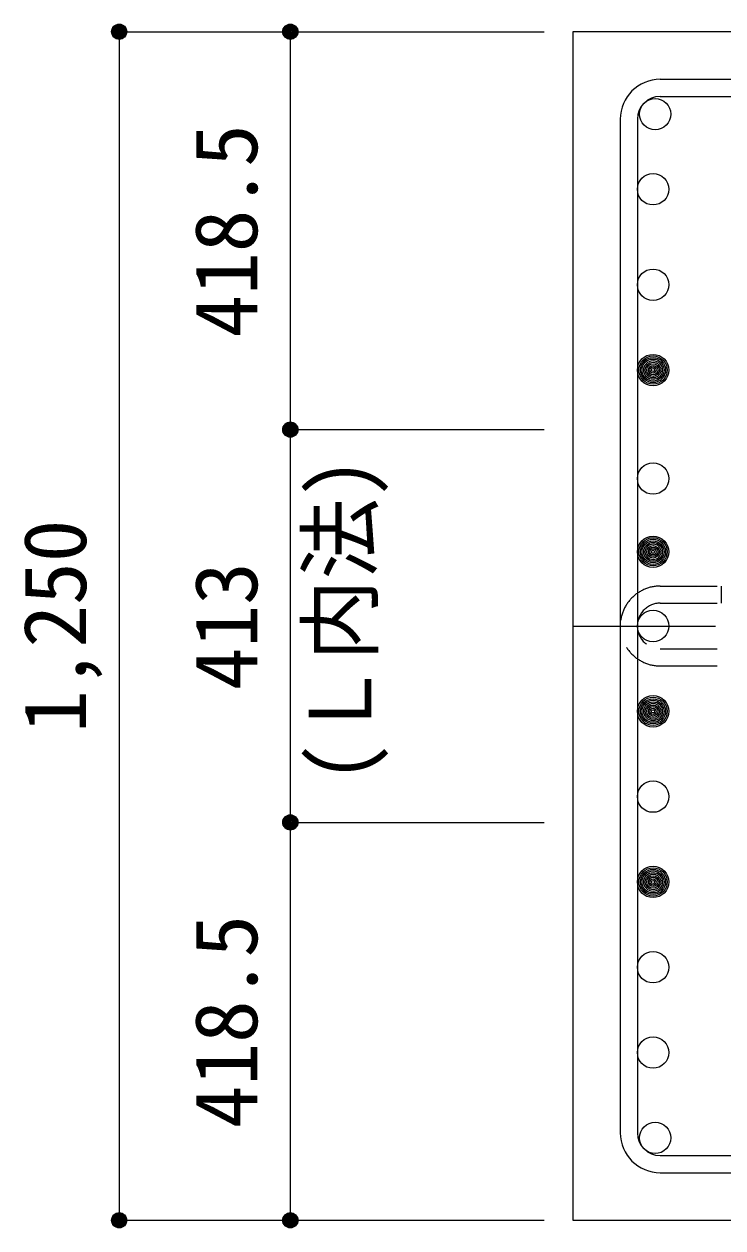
# Model space of a CAD drawing. Units: millimetres at full size, sheet at 1:30. Extents: x -5973 to 5954, y -4195 to 4201.
# Drawn here: x -650 to 85, y -2308 to -1042 of the extents above; entities that cross this region are included whole.
import ezdxf
from ezdxf.enums import TextEntityAlignment as Align

# ---------------------------------------------------------------- set-up
doc = ezdxf.new("R2010")
doc.units = ezdxf.units.MM
doc.header["$LTSCALE"] = 30
doc.header["$PDMODE"] = 32
doc.header["$PDSIZE"] = 15
doc.linetypes.add('CHAIN1', pattern=[8, 5, -1, 1, -1])
doc.linetypes.add('DASHED2', pattern=[3, 2, -1])
for name, color, linetype in [('0-1_躯体線', 2, 'Continuous'), ('0-3_立上り筋', 4, 'Continuous'), ('0-4_フープ筋', 7, 'Continuous'), ('0-7_文字', 4, 'Continuous'), ('0-C_中子', 7, 'DASHED2'), ('0-D_寸法', 4, 'Continuous')]:
    doc.layers.add(name, color=color, linetype=linetype)
doc.styles.add('ＭＳ ゴシック', font='')
doc.styles.get('ＭＳ ゴシック').set_extended_font_data('MS Gothic')

msp = doc.modelspace()

# ---------------------------------------------------------------- linework, layer by layer
at = {"layer": '0-1_躯体線'}
for p, q in [((1577.44, -1049.89), (-72.56, -1049.89)), ((-72.56, -1049.89), (-72.56, -2299.89)), ((-72.56, -2299.89), (178.44, -2299.89))]:
    msp.add_line(p, q, dxfattribs=at)
at = {"layer": '0-3_立上り筋', "color": 3}
for centre in [(14.13, -1136.59), (11.94, -1215.59), (11.94, -1316.03), (11.94, -1405.74), (11.94, -1519.89), (11.94, -1596.89), (11.94, -1674.89), (11.94, -1764.61), (11.94, -1854.33), (11.94, -1944.05), (11.94, -2033.76), (11.94, -2123.48), (14.13, -2213.2), (14.13, -2213.2)]:
    msp.add_circle(centre, 16.5, dxfattribs=at)
at = {"layer": '0-3_立上り筋'}
for centre, radius in [((11.94, -1405.74), 16.5), ((11.94, -1405.74), 14.85), ((11.94, -1405.74), 13.2), ((11.94, -1405.74), 11.55), ((11.94, -1405.74), 9.9), ((11.94, -1405.74), 8.25), ((11.94, -1405.74), 6.6), ((11.94, -1405.74), 4.95), ((11.94, -1405.74), 3.3), ((11.94, -1405.74), 1.65), ((11.94, -1596.89), 16.5), ((11.94, -1596.89), 14.85), ((11.94, -1596.89), 13.2), ((11.94, -1596.89), 11.55), ((11.94, -1596.89), 9.9), ((11.94, -1596.89), 8.25), ((11.94, -1596.89), 6.6), ((11.94, -1596.89), 4.95), ((11.94, -1596.89), 3.3), ((11.94, -1596.89), 1.65), ((11.94, -1764.61), 16.5), ((11.94, -1764.61), 14.85), ((11.94, -1764.61), 13.2), ((11.94, -1764.61), 11.55), ((11.94, -1764.61), 9.9), ((11.94, -1764.61), 8.25), ((11.94, -1764.61), 6.6), ((11.94, -1764.61), 4.95), ((11.94, -1764.61), 3.3), ((11.94, -1764.61), 1.65), ((11.94, -1944.05), 16.5), ((11.94, -1944.05), 14.85), ((11.94, -1944.05), 13.2), ((11.94, -1944.05), 11.55), ((11.94, -1944.05), 9.9), ((11.94, -1944.05), 8.25), ((11.94, -1944.05), 6.6), ((11.94, -1944.05), 4.95), ((11.94, -1944.05), 3.3), ((11.94, -1944.05), 1.65)]:
    msp.add_circle(centre, radius, dxfattribs=at)
at = {"layer": '0-4_フープ筋'}
for p, q in [((19.44, -1099.89), (1085.44, -1099.89)), ((19.44, -1117.89), (1085.44, -1117.89)), ((-22.56, -1141.89), (-22.56, -2207.89)), ((-4.56, -1141.89), (-4.56, -2207.89)), ((19.44, -2231.89), (1085.44, -2231.89)), ((19.44, -2249.89), (1085.44, -2249.89))]:
    msp.add_line(p, q, dxfattribs=at)
for centre, radius, start, end in [((19.44, -1141.89), 42, 90, 180), ((19.44, -1141.89), 24, 90, 180), ((19.44, -2207.89), 42, 180, 270), ((19.44, -2207.89), 24, 180, 270)]:
    msp.add_arc(centre, radius, start, end, dxfattribs=at)
at = {"layer": '0-C_中子'}
for p, q in [((19.44, -1650.89), (83.44, -1650.89)), ((19.44, -1698.89), (1085.44, -1698.89)), ((19.44, -1716.89), (1085.44, -1716.89))]:
    msp.add_line(p, q, dxfattribs=at)
msp.add_lwpolyline([(19.44, -1632.89), (83.44, -1632.89), (83.44, -1650.89)], dxfattribs=at)
for radius in [42, 24]:
    msp.add_arc((19.44, -1674.89), radius, 90, 270, dxfattribs=at)
at = {"layer": '0-D_寸法'}
for p, q in [((-549.6, -1049.89), (-369.6, -1049.89)), ((-549.6, -1049.89), (-369.6, -1049.89)), ((-549.6, -1049.89), (-549.6, -2299.89)), ((-369.6, -1468.39), (-369.6, -1049.89)), ((-369.6, -1049.89), (-102.56, -1049.89)), ((-369.6, -1881.39), (-369.6, -1468.39)), ((-369.6, -1468.39), (-102.56, -1468.39)), ((-369.6, -2299.89), (-369.6, -1881.39)), ((-369.6, -1881.39), (-102.56, -1881.39)), ((-549.6, -2299.89), (-369.6, -2299.89)), ((-369.6, -2299.89), (-102.56, -2299.89)), ((-369.6, -2299.89), (-102.56, -2299.89))]:
    msp.add_line(p, q, dxfattribs=at)
at = {"layer": '0-D_寸法', "linetype": 'CHAIN1'}
msp.add_line((-72.56, -1674.89), (1177.44, -1674.89), dxfattribs=at)
at = {"layer": '0-D_寸法'}
for centre, radius in [((-549.6, -1049.89), 8), ((-549.6, -1049.89), 7.2), ((-549.6, -1049.89), 6.4), ((-549.6, -1049.89), 5.6), ((-549.6, -1049.89), 4.8), ((-549.6, -1049.89), 4), ((-549.6, -1049.89), 3.2), ((-549.6, -1049.89), 2.4), ((-549.6, -1049.89), 1.6), ((-549.6, -1049.89), 0.8), ((-369.6, -1049.89), 8), ((-369.6, -1049.89), 7.2), ((-369.6, -1049.89), 6.4), ((-369.6, -1049.89), 5.6), ((-369.6, -1049.89), 4.8), ((-369.6, -1049.89), 4), ((-369.6, -1049.89), 3.2), ((-369.6, -1049.89), 2.4), ((-369.6, -1049.89), 1.6), ((-369.6, -1049.89), 0.8), ((-369.6, -1468.39), 8), ((-369.6, -1468.39), 7.2), ((-369.6, -1468.39), 6.4), ((-369.6, -1468.39), 5.6), ((-369.6, -1468.39), 4.8), ((-369.6, -1468.39), 4), ((-369.6, -1468.39), 3.2), ((-369.6, -1468.39), 2.4), ((-369.6, -1468.39), 1.6), ((-369.6, -1468.39), 0.8), ((-369.6, -1881.39), 8), ((-369.6, -1881.39), 7.2), ((-369.6, -1881.39), 6.4), ((-369.6, -1881.39), 5.6), ((-369.6, -1881.39), 4.8), ((-369.6, -1881.39), 4), ((-369.6, -1881.39), 3.2), ((-369.6, -1881.39), 2.4), ((-369.6, -1881.39), 1.6), ((-369.6, -1881.39), 0.8), ((-549.6, -2299.89), 8), ((-549.6, -2299.89), 7.2), ((-549.6, -2299.89), 6.4), ((-549.6, -2299.89), 5.6), ((-549.6, -2299.89), 4.8), ((-549.6, -2299.89), 4), ((-549.6, -2299.89), 3.2), ((-549.6, -2299.89), 2.4), ((-549.6, -2299.89), 1.6), ((-549.6, -2299.89), 0.8), ((-369.6, -2299.89), 8), ((-369.6, -2299.89), 7.2), ((-369.6, -2299.89), 6.4), ((-369.6, -2299.89), 5.6), ((-369.6, -2299.89), 4.8), ((-369.6, -2299.89), 4), ((-369.6, -2299.89), 3.2), ((-369.6, -2299.89), 2.4), ((-369.6, -2299.89), 1.6), ((-369.6, -2299.89), 0.8)]:
    msp.add_circle(centre, radius, dxfattribs=at)
at = {"layer": '0-D_寸法', "color": 7}
for p in [(-549.6, -1049.89), (-369.6, -1049.89), (-369.6, -1468.39), (-369.6, -1881.39), (-549.6, -2299.89), (-369.6, -2299.89)]:
    msp.add_point(p, dxfattribs=at)

# ---------------------------------------------------------------- texts
at = {"layer": '0-7_文字', "style": 'ＭＳ ゴシック', "width": 0.95}
msp.add_text('(Ｌ内法)', height=65.98, rotation=90, dxfattribs=at).set_placement((-264.55, -1839.49), align=Align.BOTTOM_LEFT)
at = {"layer": '0-D_寸法', "style": 'ＭＳ ゴシック'}
for s, p in [('418.5', (-384.6, -1371.64)), ('1,250', (-564.6, -1787.39)), ('413', (-384.6, -1742.39)), ('418.5', (-384.6, -2203.14))]:
    msp.add_text(s, height=65.98, rotation=90, dxfattribs=at).set_placement(p, align=Align.BOTTOM_LEFT)

doc.saveas('drawing.dxf')
